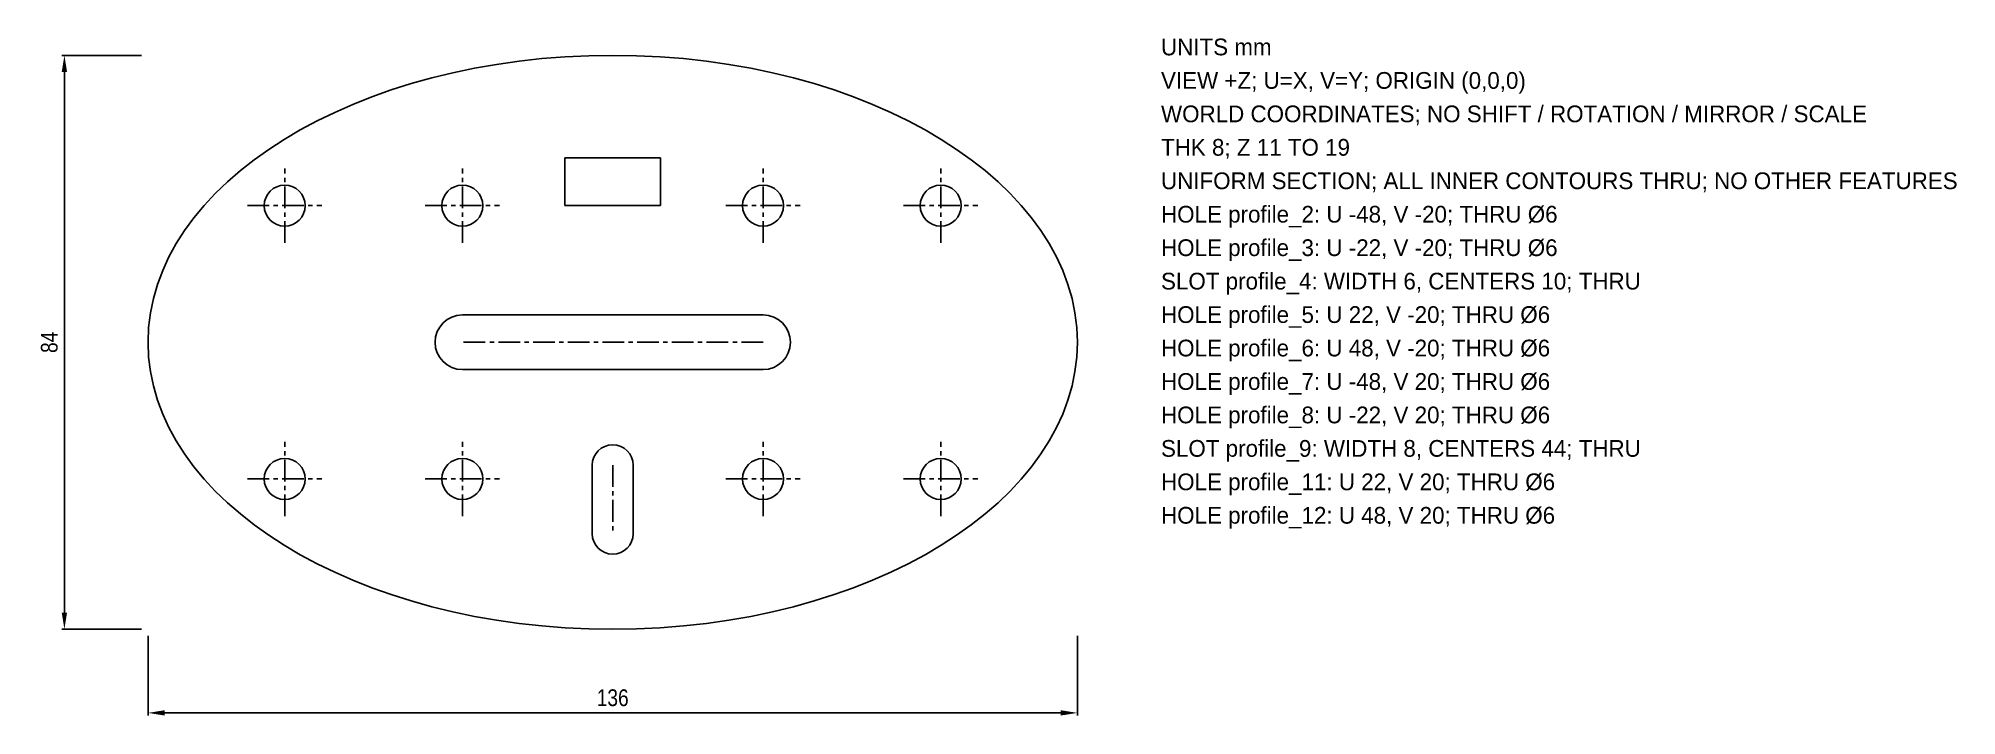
# Model space of a CAD drawing. Header units: millimetres. Extents: x -84 to 197, y -55 to 44.
import ezdxf

# ---------------------------------------------------------------- set-up
doc = ezdxf.new("R2010")
doc.units = ezdxf.units.MM
doc.linetypes.add('CENTER', pattern=[5.08, 3.175, -0.635, 0.635, -0.635])
for name, color, linetype in [('CENTER', 4, 'CENTER'), ('DIM', 3, 'Continuous'), ('HOLE', 7, 'Continuous'), ('OUTLINE', 7, 'Continuous'), ('TEXT', 7, 'Continuous')]:
    doc.layers.add(name, color=color, linetype=linetype)
doc.styles.add('OpenSansCondensed-Light', font='OpenSansCondensed-Light.ttf')
doc.dimstyles.new('EZDXF', dxfattribs={"dimtxt": 0.25, "dimasz": 0.175, "dimexe": 0.375, "dimexo": 0.125, "dimgap": 0.1, "dimtad": 1, "dimlfac": 100, "dimzin": 12, "dimdsep": 46, "dimtxsty": 'OpenSansCondensed-Light', "dimblk": 'ARCHTICK', "dimcen": 2.5, "dimazin": 3, "dimtfac": 0.5, "dimtmove": 2, "dimatfit": 3})

# ---------------------------------------------------------------- blocks, each defined once
blk = doc.blocks.new('_CLOSEDFILLED')
at = {"color": 0, "linetype": 'BYBLOCK'}
blk.add_solid([(-1, 0.16), (0, 0), (-1, -0.16)], dxfattribs=at)
blk = doc.blocks.new('*D1')
for p, q in [((-68, -42.9792), (-68, -54.615)), ((68, -42.9792), (68, -54.615)), ((-65.552, -54.24), (65.552, -54.24))]:
    blk.add_line(p, q)
at = {"layer": 'Defpoints'}
for p in [(-68, -42), (68, -42), (-68, -54.24)]:
    blk.add_point(p, dxfattribs=at)
at = {"layer": 'DIM', "xscale": 2.448, "yscale": 2.448, "rotation": 180}
blk.add_blockref('_CLOSEDFILLED', (-68, -54.24), dxfattribs=at)
at = {"layer": 'DIM', "xscale": 2.448, "yscale": 2.448}
blk.add_blockref('_CLOSEDFILLED', (68, -54.24), dxfattribs=at)
at = {"layer": 'DIM', "insert": (0, -52.0368), "char_height": 2.448, "attachment_point": 5, "style": 'OpenSansCondensed-Light'}
blk.add_mtext('136', dxfattribs=at)
blk = doc.blocks.new('*D2')
for p, q in [((-68.9792, 42), (-80.615, 42)), ((-80.24, -39.552), (-80.24, 39.552)), ((-68.9792, -42), (-80.615, -42))]:
    blk.add_line(p, q)
at = {"layer": 'Defpoints'}
for p in [(-68, 42), (-80.24, -42), (-68, -42)]:
    blk.add_point(p, dxfattribs=at)
at = {"layer": 'DIM', "xscale": 2.448, "yscale": 2.448}
for p, rotation in [((-80.24, 42), 90), ((-80.24, -42), 270)]:
    blk.add_blockref('_CLOSEDFILLED', p, dxfattribs=dict(at, rotation=rotation))
at = {"layer": 'DIM', "insert": (-82.4432, 0), "char_height": 2.448, "attachment_point": 5, "rotation": 90, "style": 'OpenSansCondensed-Light'}
blk.add_mtext('84', dxfattribs=at)

msp = doc.modelspace()

# ---------------------------------------------------------------- linework, layer by layer
at = {"layer": 'CENTER'}
for p, q in [((-48, 14.552), (-48, 25.448)), ((-22, 14.552), (-22, 25.448)), ((22, 14.552), (22, 25.448)), ((48, 14.552), (48, 25.448)), ((-53.448, 20), (-42.552, 20)), ((-27.448, 20), (-16.552, 20)), ((16.552, 20), (27.448, 20)), ((42.552, 20), (53.448, 20)), ((22, 0), (-22, 0)), ((-48, -25.448), (-48, -14.552)), ((-22, -25.448), (-22, -14.552)), ((22, -25.448), (22, -14.552)), ((48, -25.448), (48, -14.552)), ((0, -18), (0, -28)), ((-53.448, -20), (-42.552, -20)), ((-27.448, -20), (-16.552, -20)), ((16.552, -20), (27.448, -20)), ((42.552, -20), (53.448, -20))]:
    msp.add_line(p, q, dxfattribs=at)
at = {"layer": 'HOLE'}
for p, q in [((-7, 20), (-7, 27)), ((7, 27), (-7, 27)), ((7, 20), (7, 27)), ((7, 20), (-7, 20)), ((22, 4), (-22, 4)), ((-22, -4), (22, -4)), ((-3, -18), (-3, -28)), ((3, -28), (3, -18))]:
    msp.add_line(p, q, dxfattribs=at)
for centre in [(-48, 20), (-22, 20), (22, 20), (48, 20), (-48, -20), (-22, -20), (22, -20), (48, -20)]:
    msp.add_circle(centre, 3, dxfattribs=at)
for centre, radius, start, end in [((-22, 0), 4, 90, 270), ((22, 0), 4, 270, 90), ((0, -18), 3, 0, 180), ((0, -28), 3, 180, 0)]:
    msp.add_arc(centre, radius, start, end, dxfattribs=at)
at = {"layer": 'OUTLINE'}
msp.add_ellipse((0, 0), major_axis=(68, 0), ratio=0.6176470588, dxfattribs=at)

# ---------------------------------------------------------------- texts
at = {"layer": 'TEXT'}
for s, p in [('UNITS mm', (80.24, 42)), ('VIEW +Z; U=X, V=Y; ORIGIN (0,0,0)', (80.24, 37.104)), ('WORLD COORDINATES; NO SHIFT / ROTATION / MIRROR / SCALE', (80.24, 32.208)), ('THK 8; Z 11 TO 19', (80.24, 27.312)), ('UNIFORM SECTION; ALL INNER CONTOURS THRU; NO OTHER FEATURES', (80.24, 22.416)), ('HOLE profile_2: U -48, V -20; THRU %%c6', (80.24, 17.52)), ('HOLE profile_3: U -22, V -20; THRU %%c6', (80.24, 12.624)), ('SLOT profile_4: WIDTH 6, CENTERS 10; THRU', (80.24, 7.728)), ('HOLE profile_5: U 22, V -20; THRU %%c6', (80.24, 2.832)), ('HOLE profile_6: U 48, V -20; THRU %%c6', (80.24, -2.064)), ('HOLE profile_7: U -48, V 20; THRU %%c6', (80.24, -6.96)), ('HOLE profile_8: U -22, V 20; THRU %%c6', (80.24, -11.856)), ('SLOT profile_9: WIDTH 8, CENTERS 44; THRU', (80.24, -16.752)), ('HOLE profile_11: U 22, V 20; THRU %%c6', (80.24, -21.648)), ('HOLE profile_12: U 48, V 20; THRU %%c6', (80.24, -26.544))]:
    msp.add_text(s, height=2.448, dxfattribs=at).set_placement(p)

# ---------------------------------------------------------------- dimensions: what is measured, and where the dimension line sits
at = {"layer": 'DIM'}
dim = msp.add_linear_dim(base=(-80.24, -42), p1=(-68, -42), p2=(-68, 42), angle=90, dimstyle='EZDXF', override={"dimscale": 1, "dimtxt": 2.448, "dimasz": 2.448, "dimexo": 0.9792, "dimgap": 0.9792, "dimtad": 1, "dimdec": 6, "dimlfac": 1, "dimlunit": 2}, dxfattribs=at)
dim.commit()
dim.dimension.update_dxf_attribs({"geometry": '*D2', "text_midpoint": (-82.4432, 0)})
dim = msp.add_linear_dim(base=(-68, -54.24), p1=(-68, -42), p2=(68, -42), dimstyle='EZDXF', override={"dimscale": 1, "dimtxt": 2.448, "dimasz": 2.448, "dimexo": 0.9792, "dimgap": 0.9792, "dimtad": 1, "dimdec": 6, "dimlfac": 1, "dimlunit": 2}, dxfattribs=at)
dim.commit()
dim.dimension.update_dxf_attribs({"geometry": '*D1', "text_midpoint": (0, -52.0368)})

doc.saveas('drawing.dxf')
